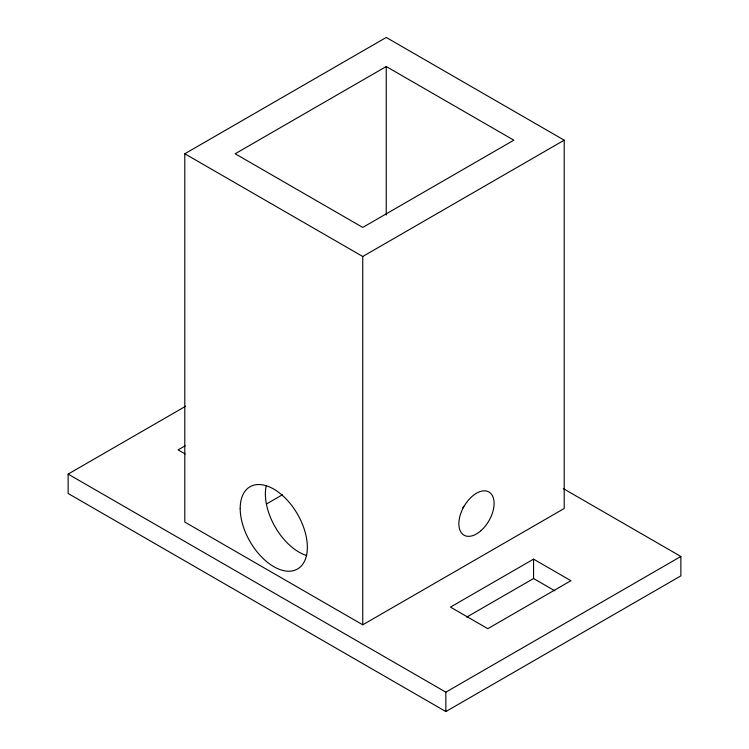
<?xml version="1.0" encoding="UTF-8"?>
<svg xmlns="http://www.w3.org/2000/svg" width="749" height="749" viewBox="0 0 749 749"><rect width="100%" height="100%" fill="white"/><g stroke="black" fill="none" stroke-linecap="round" stroke-linejoin="round"><path stroke-width="1.12" d="M184.797 153.76L386.25 37.45L564.203 140.185L564.203 508.496L362.75 624.806L184.797 522.062L184.797 153.76L362.75 256.495L564.203 140.185M386.25 66.53L235.167 153.76L362.75 227.415L513.833 140.185L386.25 66.53L386.25 215.019M563.407 488.657L680.869 556.47L680.869 575.859L445.852 711.55L68.131 493.479L68.131 474.089L185.64 406.248M185.181 445.767L178.084 449.859L185.153 453.941M266.391 504.04L282.504 494.733M533.56 559.138L450.467 607.111L487.814 628.683L570.916 580.709L533.56 559.138L533.56 578.528L466.674 617.139M68.131 474.089L445.852 692.17L680.869 556.47M533.56 578.528L554.766 590.764M445.852 692.17L445.852 711.55M362.75 256.495L362.75 624.806M463.771 506.24A24.932 14.39 -60 0 1 462.639 508.094M306.706 555.543A47.487 27.413 60 0 1 266.288 485.53M240.195 508.496A47.487 27.413 60 0 0 290.565 571.15A47.487 27.413 60 0 0 290.565 504.002A47.487 27.413 60 0 0 240.195 508.496M481.045 530.61A24.932 14.39 -60 0 0 488.947 491.999A24.932 14.39 -60 0 0 459.455 518.149A24.932 14.39 -60 0 0 481.045 530.61"/></g></svg>
